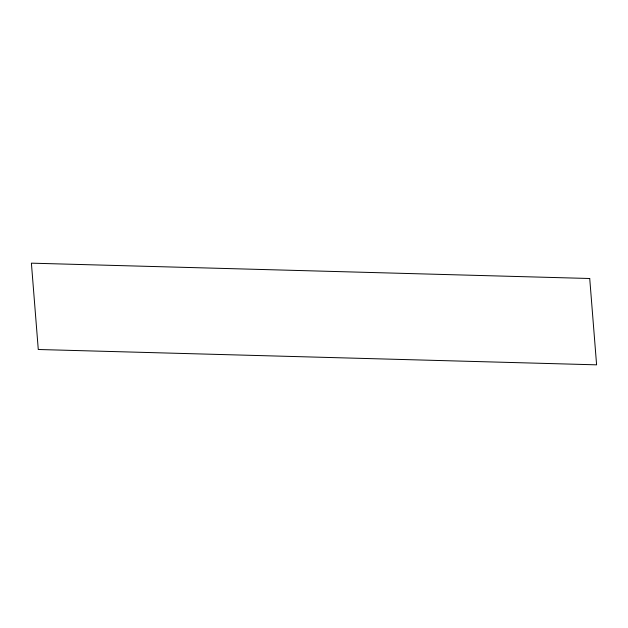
<?xml version="1.0" encoding="UTF-8"?>
<svg xmlns="http://www.w3.org/2000/svg" width="628" height="628" viewBox="0 0 628 628"><rect width="100%" height="100%" fill="white"/><g stroke="black" fill="none" stroke-linecap="round" stroke-linejoin="round"><path stroke-width="0.94" d="M589.723 278.502L31.4 263.163L38.277 349.498L596.6 364.837L589.723 278.502"/></g></svg>
